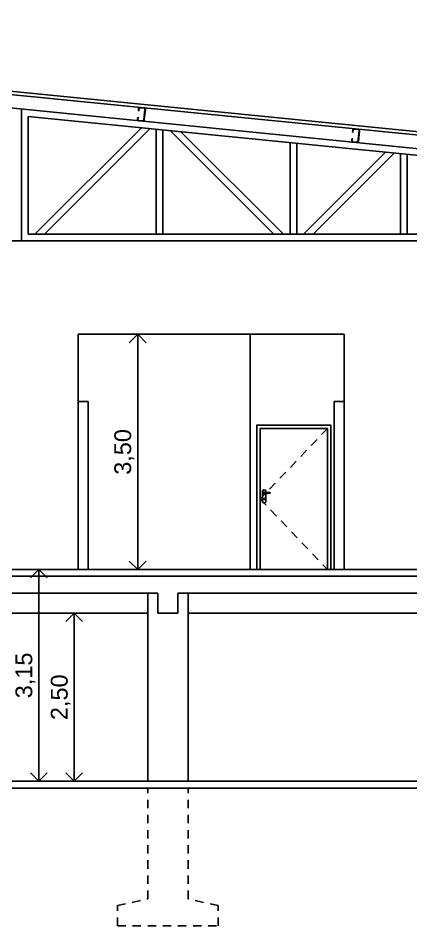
# Model space of a CAD drawing. Extents: x 306 to 2240, y 18 to 779.
# Drawn here: x 638.82 to 644.66, y 62.5 to 76 of the extents above; entities that cross this region are included whole.
import ezdxf

# ---------------------------------------------------------------- set-up
doc = ezdxf.new("R2010")
doc.units = 0
doc.header["$MEASUREMENT"] = 0
doc.header["$PDMODE"] = 3
doc.linetypes.add('HIDDEN2', pattern=[0.1875, 0.125, -0.0625])
for name, color, linetype in [('Alzado 01', 1, 'Continuous'), ('Alzado 02', 2, 'Continuous'), ('Alzado 03', 3, 'Continuous'), ('Alzado 06', 6, 'Continuous'), ('COTAS', 2, 'Continuous')]:
    doc.layers.add(name, color=color, linetype=linetype)
doc.styles.get("Standard").update_dxf_attribs({"font": 'arial.ttf'})
doc.dimstyles.new('Cota 125', dxfattribs={"dimtxt": 0.25, "dimasz": 0.25, "dimexe": 1.25, "dimexo": 0.625, "dimgap": 0.05, "dimtad": 1, "dimzin": 1, "dimtxsty": 'Standard', "dimblk": 'OPEN90', "dimcen": 0, "dimse1": 1, "dimse2": 1, "dimclrd": 1, "dimclrt": 2, "dimadec": 0, "dimazin": 0, "dimtfac": 1, "dimtix": 1, "dimtmove": 0, "dimatfit": 3, "dimldrblk": 'OPEN90', "dimfxl": 1, "dimarcsym": 0})

# ---------------------------------------------------------------- blocks, each defined once
blk = doc.blocks.new('Pt Picaporte 01')
for p, q in [((0.035, 1.174), (0.035, 1.001)), ((0.085, 1.174), (0.085, 1.149)), ((0.085, 1.131), (0.085, 1.001))]:
    blk.add_line(p, q)
at = {"linetype": 'Continuous'}
for p, q in [((0.075, 1.15), (0.05, 1.15)), ((0.05, 1.15), (0.05, 1.13)), ((0.05, 1.13), (0.075, 1.13)), ((0.15, 1.135), (0.15, 1.145))]:
    blk.add_line(p, q, dxfattribs=at)
at = {"color": 0}
for p, q in [((0.15, 1.145), (0.05, 1.145)), ((0.05, 1.135), (0.15, 1.135)), ((0.06, 1.042), (0.06, 1.058))]:
    blk.add_line(p, q, dxfattribs=at)
blk.add_circle((0.06, 1.05), 0.01, dxfattribs=at)
for centre, start, end in [((0.06, 1.15), 43.6896, 136.3104), ((0.06, 1.025), 223.6896, 316.3104)]:
    blk.add_arc(centre, 0.0345, start, end)
at = {"linetype": 'Continuous'}
for centre, start, end in [((0.182, 2.091), 263.5296, 267.3226), ((0.182, 0.189), 92.6774, 96.4704)]:
    blk.add_arc(centre, 0.947, start, end, dxfattribs=at)
blk = doc.blocks.new('_Open90')
at = {"color": 0, "linetype": 'ByBlock', "lineweight": -2}
for p, q in [((0, 0), (-1, 0)), ((-0.5, 0.5), (0, 0)), ((0, 0), (-0.5, -0.5))]:
    blk.add_line(p, q, dxfattribs=at)
blk = doc.blocks.new('*D373')
at = {"layer": 'COTAS', "color": 1, "lineweight": -2, "transparency": 16777216}
blk.add_line((640.596, 68.047), (640.596, 71.047), dxfattribs=at)
at = {"layer": 'Defpoints', "color": 0, "transparency": 16777216}
for p in [(640.596, 71.297), (642.268, 71.297, 0), (642.268, 67.797, 0)]:
    blk.add_point(p, dxfattribs=at)
at = {"layer": 'COTAS', "color": 1, "lineweight": -2, "transparency": 16777216, "xscale": 0.25, "yscale": 0.25, "zscale": 0.25}
for p, rotation in [((640.596, 71.297), 90), ((640.596, 67.797), 270)]:
    blk.add_blockref('_Open90', p, dxfattribs=dict(at, rotation=rotation))
at = {"layer": 'COTAS', "color": 2, "transparency": 16777216, "insert": (640.396, 69.547), "char_height": 0.25, "attachment_point": 5, "rotation": 90}
blk.add_mtext('3,50', dxfattribs=at)
blk = doc.blocks.new('*D354')
at = {"layer": 'COTAS', "color": 1, "lineweight": -2, "transparency": 16777216}
blk.add_line((639.652, 66.897), (639.652, 64.897), dxfattribs=at)
at = {"layer": 'Defpoints', "color": 0, "transparency": 16777216}
for p in [(639.652, 67.147, 0), (639.605, 64.647), (639.652, 64.647)]:
    blk.add_point(p, dxfattribs=at)
at = {"layer": 'COTAS', "color": 1, "lineweight": -2, "transparency": 16777216, "xscale": 0.25, "yscale": 0.25, "zscale": 0.25}
for p, rotation in [((639.652, 67.147), 90), ((639.652, 64.647), 270)]:
    blk.add_blockref('_Open90', p, dxfattribs=dict(at, rotation=rotation))
at = {"layer": 'COTAS', "color": 2, "transparency": 16777216, "insert": (639.452, 65.897), "char_height": 0.25, "attachment_point": 5, "rotation": 90}
blk.add_mtext('2,50', dxfattribs=at)
blk = doc.blocks.new('*D355')
at = {"layer": 'COTAS', "color": 1, "lineweight": -2, "transparency": 16777216}
blk.add_line((639.126, 64.897), (639.126, 67.547), dxfattribs=at)
at = {"layer": 'Defpoints', "color": 0, "transparency": 16777216}
for p in [(639.126, 67.797), (639.639, 67.797), (639.653, 64.647)]:
    blk.add_point(p, dxfattribs=at)
at = {"layer": 'COTAS', "color": 1, "lineweight": -2, "transparency": 16777216, "xscale": 0.25, "yscale": 0.25, "zscale": 0.25}
for p, rotation in [((639.126, 67.797), 90), ((639.126, 64.647), 270)]:
    blk.add_blockref('_Open90', p, dxfattribs=dict(at, rotation=rotation))
at = {"layer": 'COTAS', "color": 2, "transparency": 16777216, "insert": (638.926, 66.222), "char_height": 0.25, "attachment_point": 5, "rotation": 90}
blk.add_mtext('3,15', dxfattribs=at)

msp = doc.modelspace()

# ---------------------------------------------------------------- linework, layer by layer
at = {"layer": 'Alzado 01'}
for p, q in [((638.868, 74.648), (638.868, 72.686)), ((650.052, 73.429), (638.968, 74.537)), ((638.968, 74.537), (638.968, 72.786)), ((639.068, 72.786), (640.65, 74.369)), ((639.209, 72.786), (640.779, 74.356)), ((640.87, 74.347), (640.87, 72.786)), ((640.97, 74.337), (640.97, 72.786)), ((642.622, 72.786), (641.082, 74.326)), ((642.763, 72.786), (641.239, 74.31)), ((642.863, 74.148), (642.863, 72.786)), ((642.963, 74.138), (642.963, 72.786)), ((643.063, 72.786), (644.283, 74.006)), ((643.205, 72.786), (644.411, 73.993)), ((644.503, 73.984), (644.503, 72.786)), ((644.603, 73.974), (644.603, 72.786)), ((638.968, 72.786), (650.052, 72.786))]:
    msp.add_line(p, q, dxfattribs=at)
at = {"layer": 'Alzado 01', "linetype": 'HIDDEN2'}
for p, q in [((643.418, 69.897), (642.418, 68.847)), ((642.418, 68.847), (643.418, 67.797)), ((640.744, 62.897), (640.744, 64.547)), ((641.344, 62.897), (641.344, 64.547)), ((640.294, 62.797), (640.744, 62.897)), ((640.294, 62.497), (640.294, 62.797)), ((641.794, 62.797), (641.344, 62.897)), ((641.794, 62.497), (641.794, 62.797)), ((640.294, 62.497), (641.794, 62.497))]:
    msp.add_line(p, q, dxfattribs=at)
at = {"layer": 'Alzado 01'}
for points in [[(642.368, 67.797), (642.368, 69.947), (643.468, 69.947), (643.468, 67.797)], [(642.418, 67.797), (642.418, 69.897), (643.418, 69.897), (643.418, 67.797)]]:
    msp.add_lwpolyline(points, dxfattribs=at)
at = {"layer": 'Alzado 02'}
for p, q in [((650.152, 73.519), (627.856, 75.749)), ((650.152, 72.686), (605.899, 72.686)), ((639.711, 67.797), (639.711, 71.297)), ((643.668, 71.297), (639.711, 71.297)), ((642.268, 67.797), (642.268, 71.297)), ((643.668, 67.797), (643.668, 71.297)), ((639.711, 70.297), (639.861, 70.297)), ((639.861, 67.797), (639.861, 70.297)), ((643.518, 70.297), (643.668, 70.297)), ((643.518, 67.797), (643.518, 70.297)), ((640.744, 64.647), (640.744, 67.447)), ((641.344, 64.647), (641.344, 67.447)), ((632.364, 67.147), (640.744, 67.147)), ((641.344, 67.147), (646.48, 67.147))]:
    msp.add_line(p, q, dxfattribs=at)
for points in [[(640.597, 74.525), (640.594, 74.495, 0.414214), (640.612, 74.473), (640.672, 74.467, 0.414214), (640.694, 74.485), (640.71, 74.644, 0.414214), (640.692, 74.666), (640.632, 74.672, 0.414214), (640.61, 74.654), (640.607, 74.624), (640.613, 74.624), (640.616, 74.654, -0.414214), (640.632, 74.666), (640.691, 74.66, -0.414214), (640.704, 74.645), (640.688, 74.486, -0.414214), (640.673, 74.473), (640.613, 74.479, -0.414214), (640.6, 74.494), (640.603, 74.524)], [(643.782, 74.206), (643.779, 74.177, 0.414214), (643.796, 74.155), (643.856, 74.149, 0.414214), (643.878, 74.167), (643.894, 74.326, 0.414214), (643.876, 74.348), (643.816, 74.354, 0.414214), (643.794, 74.336), (643.791, 74.306), (643.797, 74.305), (643.8, 74.335, -0.414214), (643.816, 74.348), (643.875, 74.342, -0.414214), (643.888, 74.326), (643.872, 74.167, -0.414214), (643.857, 74.155), (643.797, 74.161, -0.414214), (643.784, 74.176), (643.787, 74.206)]]:
    msp.add_lwpolyline(points, format="xyb", close=True, dxfattribs=at)
at = {"layer": 'Alzado 03'}
for p, q in [((649.646, 73.821), (627.856, 76)), ((649.641, 73.771), (627.856, 75.95)), ((605.899, 67.797), (654.302, 67.797))]:
    msp.add_line(p, q, dxfattribs=at)
at = {"layer": 'Alzado 06'}
for p, q in [((580.818, 67.697), (654.302, 67.697)), ((632.214, 67.447), (640.894, 67.447)), ((640.894, 67.147), (640.894, 67.447)), ((641.194, 67.447), (650.202, 67.447)), ((641.194, 67.147), (641.194, 67.447)), ((640.894, 67.147), (641.194, 67.147)), ((650.202, 64.647), (580.818, 64.647)), ((650.202, 64.547), (580.818, 64.547))]:
    msp.add_line(p, q, dxfattribs=at)

# ---------------------------------------------------------------- block references
at = {"layer": 'Alzado 01'}
msp.add_blockref('Pt Picaporte 01', (642.418, 67.797, 0), dxfattribs=at)

# ---------------------------------------------------------------- dimensions: what is measured, and where the dimension line sits
at = {"layer": 'COTAS'}
dim = msp.add_linear_dim(base=(640.596, 71.297, 0), p1=(642.268, 67.797), p2=(642.268, 71.297, 0), angle=90, dimstyle='Cota 125', override={"dimfxl": 0.11}, dxfattribs=at)
dim.commit()
dim.dimension.update_dxf_attribs({"geometry": '*D373', "text_midpoint": (640.396, 69.547, 0)})
for base, p1, p2, picture, middle in [((639.126, 67.797, 0.001), (639.653, 64.647, 0.001), (639.639, 67.797, 0.001), '*D355', (638.926, 66.222, 0.001)), ((639.652, 64.647, 0.001), (639.652, 67.147, 0), (639.605, 64.647, 0.001), '*D354', (639.452, 65.897, 0.001))]:
    dim = msp.add_linear_dim(base=base, p1=p1, p2=p2, angle=90, dimstyle='Cota 125', dxfattribs=at)
    dim.commit()
    dim.dimension.update_dxf_attribs({"geometry": picture, "text_midpoint": middle})

doc.saveas('drawing.dxf')
